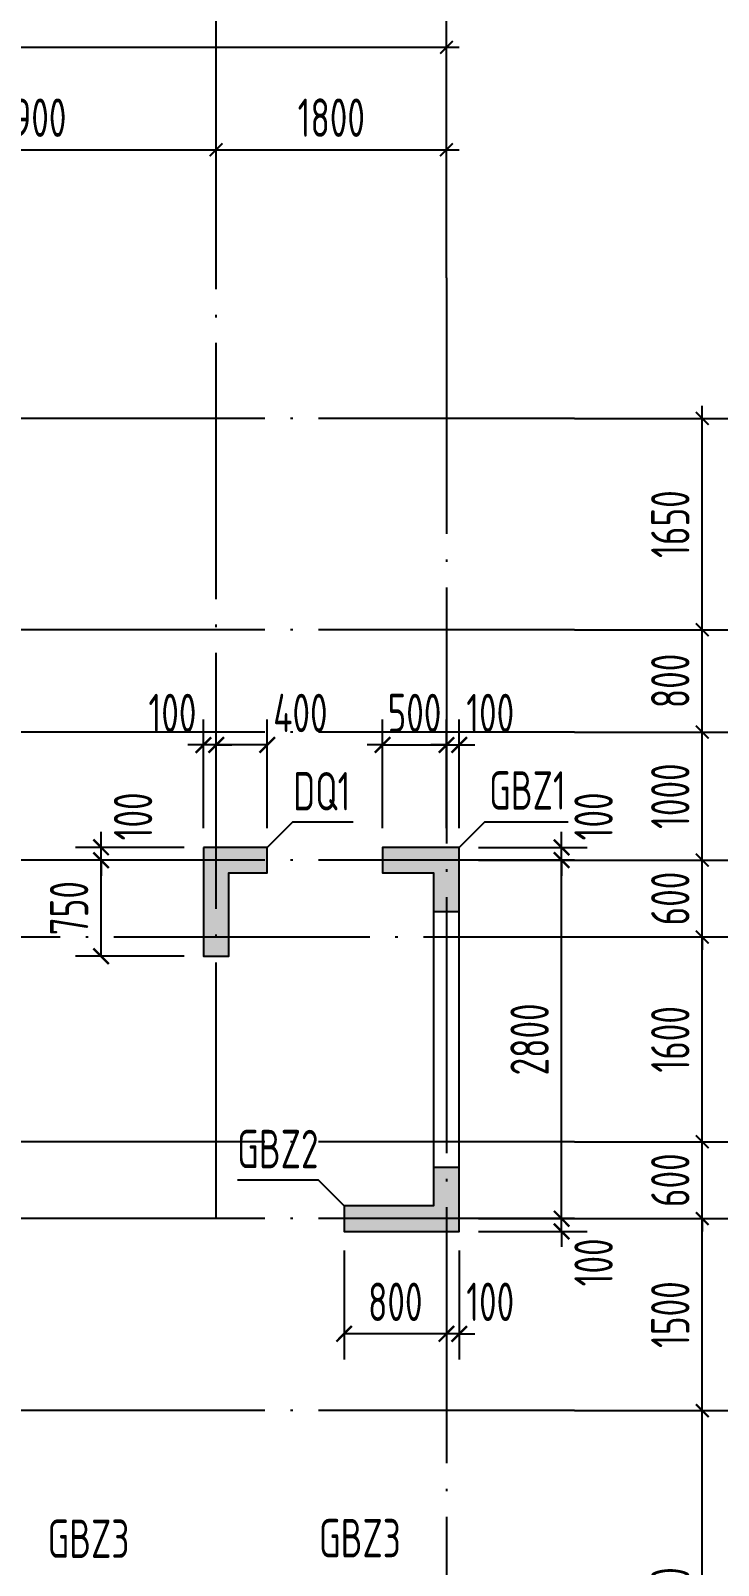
# Model space of a CAD drawing. Extents: x -668857 to 154266, y -275694 to 291306.
# Drawn here: x -291961 to -286586, y -3283 to 8705 of the extents above; entities that cross this region are included whole.
import ezdxf
from ezdxf.enums import TextEntityAlignment as Align

# ---------------------------------------------------------------- set-up
doc = ezdxf.new("R2010")
doc.units = 0
doc.header["$LTSCALE"] = 1000
doc.linetypes.add('DOTE', pattern=[2.42, 2, -0.2, 0.02, -0.2])
doc.layers.get('0').update_dxf_attribs({"linetype": 'CONTINUOUS'})
doc.layers.get('DEFPOINTS').update_dxf_attribs({"linetype": 'CONTINUOUS'})
for name, color, linetype in [('A-AXIS', 1, 'CONTINUOUS'), ('A-DOTE', 10, 'DOTE'), ('S-Q墙实线', 6, 'CONTINUOUS'), ('S-Q墙标注', 3, 'CONTINUOUS'), ('S-X详图填充', 252, 'CONTINUOUS'), ('S-X详图实线', 4, 'CONTINUOUS'), ('S-Y一般标注', 3, 'CONTINUOUS'), ('S-Z柱编号', 6, 'CONTINUOUS')]:
    doc.layers.add(name, color=color, linetype=linetype)
doc.styles.add('TSSD_DIMENSION', font='Tssdeng.shx', dxfattribs={"width": 0.7, "bigfont": 'tssdchn.shx'})
doc.styles.add('TSSD_REIN', font='tssdeng.shx', dxfattribs={"width": 0.7, "height": 300, "bigfont": 'tssdchn.shx'})
doc.styles.add('结构文字', font='zstxt.shx', dxfattribs={"width": 0.7, "bigfont": 'zshz.shx'})
doc.dimstyles.new('STRUCK', dxfattribs={"dimtxt": 400, "dimasz": 121, "dimexe": 200, "dimexo": 150, "dimgap": 115, "dimtad": 1, "dimdec": 0, "dimdsep": 46, "dimtxsty": '结构文字', "dimblk": 'ARCHTICK', "dimcen": 400, "dimclrd": 3, "dimclre": 3, "dimclrt": 7, "dimadec": 0, "dimazin": 0, "dimtfac": 1, "dimtdec": 0, "dimtix": 1, "dimtmove": 2, "dimatfit": 3, "dimldrblk": '_DIMX', "dimfxl": 0, "dimtolj": 1, "dimtzin": 0, "dimarcsym": 0})
doc.dimstyles.new('TSSD_100_100', dxfattribs={"dimtxt": 300, "dimasz": 100, "dimexe": 100, "dimexo": 250, "dimgap": 100, "dimtad": 1, "dimdec": 0, "dimzin": 0, "dimdsep": 46, "dimtxsty": 'TSSD_DIMENSION', "dimblk": 'ARCHTICK', "dimcen": 0, "dimdle": 100, "dimclrt": 7, "dimadec": 0, "dimazin": 0, "dimtfac": 1, "dimtdec": 0, "dimtix": 1, "dimtmove": 2, "dimatfit": 3, "dimldrblk": 'ARCHTICK', "dimfxl": 0, "dimtolj": 1, "dimtzin": 0, "dimarcsym": 0})

# ---------------------------------------------------------------- blocks, each defined once
blk = doc.blocks.new('_ArchTick')
at = {"color": 0, "linetype": 'ByBlock', "const_width": 0.15}
blk.add_lwpolyline([(-0.5, -0.5), (0.5, 0.5)], dxfattribs=at)
blk = doc.blocks.new('*D171')
at = {"layer": 'DEFPOINTS', "color": 0}
for p in [(52800, 19250), (49900, 18250), (52800, 18250)]:
    blk.add_point(p, dxfattribs=at)
at = {"layer": 'S-Y一般标注', "color": 0, "lineweight": -2}
for p, q in [((49900, 18500), (49900, 19350)), ((52800, 18500), (52800, 19350)), ((49800, 19250), (52900, 19250))]:
    blk.add_line(p, q, dxfattribs=at)
at = {"layer": 'S-Y一般标注', "color": 0, "lineweight": -2, "xscale": 100, "yscale": 100, "zscale": 100, "rotation": 180}
blk.add_blockref('_ArchTick', (49900, 19250), dxfattribs=at)
at = {"layer": 'S-Y一般标注', "color": 0, "lineweight": -2, "xscale": 100, "yscale": 100, "zscale": 100}
blk.add_blockref('_ArchTick', (52800, 19250), dxfattribs=at)
at = {"layer": 'S-Y一般标注', "color": 7, "insert": (51350, 19500), "char_height": 300, "attachment_point": 5, "style": 'TSSD_DIMENSION'}
blk.add_mtext('\\A1;2900', dxfattribs=at)
blk = doc.blocks.new('*D172')
at = {"layer": 'DEFPOINTS', "color": 0}
for p in [(54600, 19250), (52800, 18250), (54600, 18250)]:
    blk.add_point(p, dxfattribs=at)
at = {"layer": 'S-Y一般标注', "color": 0, "lineweight": -2}
for p, q in [((52800, 18500), (52800, 19350)), ((54600, 18500), (54600, 19350)), ((52700, 19250), (54700, 19250))]:
    blk.add_line(p, q, dxfattribs=at)
at = {"layer": 'S-Y一般标注', "color": 0, "lineweight": -2, "xscale": 100, "yscale": 100, "zscale": 100, "rotation": 180}
blk.add_blockref('_ArchTick', (52800, 19250), dxfattribs=at)
at = {"layer": 'S-Y一般标注', "color": 0, "lineweight": -2, "xscale": 100, "yscale": 100, "zscale": 100}
blk.add_blockref('_ArchTick', (54600, 19250), dxfattribs=at)
at = {"layer": 'S-Y一般标注', "color": 7, "insert": (53700, 19500), "char_height": 300, "attachment_point": 5, "style": 'TSSD_DIMENSION'}
blk.add_mtext('\\A1;1800', dxfattribs=at)
blk = doc.blocks.new('*D173')
at = {"layer": 'DEFPOINTS', "color": 0}
for p in [(54600, 20050), (4600, 18250), (54600, 18250)]:
    blk.add_point(p, dxfattribs=at)
at = {"layer": 'S-Y一般标注', "color": 0, "lineweight": -2}
for p, q in [((4600, 18500), (4600, 20150)), ((54600, 18500), (54600, 20150)), ((4500, 20050), (54700, 20050))]:
    blk.add_line(p, q, dxfattribs=at)
at = {"layer": 'S-Y一般标注', "color": 0, "lineweight": -2, "xscale": 100, "yscale": 100, "zscale": 100, "rotation": 180}
blk.add_blockref('_ArchTick', (4600, 20050), dxfattribs=at)
at = {"layer": 'S-Y一般标注', "color": 0, "lineweight": -2, "xscale": 100, "yscale": 100, "zscale": 100}
blk.add_blockref('_ArchTick', (54600, 20050), dxfattribs=at)
at = {"layer": 'S-Y一般标注', "color": 7, "insert": (29600, 20300), "char_height": 300, "attachment_point": 5, "style": 'TSSD_DIMENSION'}
blk.add_mtext('\\A1;50000', dxfattribs=at)
blk = doc.blocks.new('*D202')
at = {"layer": 'DEFPOINTS', "color": 0}
for p in [(55600, 10900), (56600, 10900), (55600, 9400)]:
    blk.add_point(p, dxfattribs=at)
at = {"layer": 'S-Y一般标注', "color": 0, "lineweight": -2}
for p, q in [((56600, 9300), (56600, 11000)), ((55850, 10900), (56700, 10900)), ((55850, 9400), (56700, 9400))]:
    blk.add_line(p, q, dxfattribs=at)
at = {"layer": 'S-Y一般标注', "color": 0, "lineweight": -2, "xscale": 100, "yscale": 100, "zscale": 100}
for p, rotation in [((56600, 10900), 90), ((56600, 9400), 270)]:
    blk.add_blockref('_ArchTick', p, dxfattribs=dict(at, rotation=rotation))
at = {"layer": 'S-Y一般标注', "color": 7, "insert": (56350, 10150), "char_height": 300, "attachment_point": 5, "rotation": 90, "style": 'TSSD_DIMENSION'}
blk.add_mtext('\\A1;1500', dxfattribs=at)
blk = doc.blocks.new('*D203')
at = {"layer": 'DEFPOINTS', "color": 0}
for p in [(55600, 11500), (56600, 11500), (55600, 10900)]:
    blk.add_point(p, dxfattribs=at)
at = {"layer": 'S-Y一般标注', "color": 0, "lineweight": -2}
for p, q in [((56600, 11500), (56600, 11600)), ((55850, 11500), (56700, 11500)), ((56600, 10900), (56600, 11500)), ((55850, 10900), (56700, 10900)), ((56600, 10900), (56600, 10800))]:
    blk.add_line(p, q, dxfattribs=at)
at = {"layer": 'S-Y一般标注', "color": 0, "lineweight": -2, "xscale": 100, "yscale": 100, "zscale": 100}
for p, rotation in [((56600, 11500), 270), ((56600, 10900), 90)]:
    blk.add_blockref('_ArchTick', p, dxfattribs=dict(at, rotation=rotation))
at = {"layer": 'S-Y一般标注', "color": 7, "insert": (56350, 11200), "char_height": 300, "attachment_point": 5, "rotation": 90, "style": 'TSSD_DIMENSION'}
blk.add_mtext('\\A1;600', dxfattribs=at)
blk = doc.blocks.new('*D204')
at = {"layer": 'DEFPOINTS', "color": 0}
for p in [(55600, 13100), (56600, 13100), (55600, 11500)]:
    blk.add_point(p, dxfattribs=at)
at = {"layer": 'S-Y一般标注', "color": 0, "lineweight": -2}
for p, q in [((56600, 11400), (56600, 13200)), ((55850, 13100), (56700, 13100)), ((55850, 11500), (56700, 11500))]:
    blk.add_line(p, q, dxfattribs=at)
at = {"layer": 'S-Y一般标注', "color": 0, "lineweight": -2, "xscale": 100, "yscale": 100, "zscale": 100}
for p, rotation in [((56600, 13100), 90), ((56600, 11500), 270)]:
    blk.add_blockref('_ArchTick', p, dxfattribs=dict(at, rotation=rotation))
at = {"layer": 'S-Y一般标注', "color": 7, "insert": (56350, 12300), "char_height": 300, "attachment_point": 5, "rotation": 90, "style": 'TSSD_DIMENSION'}
blk.add_mtext('\\A1;1600', dxfattribs=at)
blk = doc.blocks.new('*D205')
at = {"layer": 'DEFPOINTS', "color": 0}
for p in [(55600, 13700), (56600, 13700), (55600, 13100)]:
    blk.add_point(p, dxfattribs=at)
at = {"layer": 'S-Y一般标注', "color": 0, "lineweight": -2}
for p, q in [((56600, 13700), (56600, 13800)), ((55850, 13700), (56700, 13700)), ((56600, 13100), (56600, 13700)), ((55850, 13100), (56700, 13100)), ((56600, 13100), (56600, 13000))]:
    blk.add_line(p, q, dxfattribs=at)
at = {"layer": 'S-Y一般标注', "color": 0, "lineweight": -2, "xscale": 100, "yscale": 100, "zscale": 100}
for p, rotation in [((56600, 13700), 270), ((56600, 13100), 90)]:
    blk.add_blockref('_ArchTick', p, dxfattribs=dict(at, rotation=rotation))
at = {"layer": 'S-Y一般标注', "color": 7, "insert": (56350, 13400), "char_height": 300, "attachment_point": 5, "rotation": 90, "style": 'TSSD_DIMENSION'}
blk.add_mtext('\\A1;600', dxfattribs=at)
blk = doc.blocks.new('*D206')
at = {"layer": 'DEFPOINTS', "color": 0}
for p in [(55600, 14700), (56600, 14700), (55600, 13700)]:
    blk.add_point(p, dxfattribs=at)
at = {"layer": 'S-Y一般标注', "color": 0, "lineweight": -2}
for p, q in [((56600, 13600), (56600, 14800)), ((55850, 14700), (56700, 14700)), ((55850, 13700), (56700, 13700))]:
    blk.add_line(p, q, dxfattribs=at)
at = {"layer": 'S-Y一般标注', "color": 0, "lineweight": -2, "xscale": 100, "yscale": 100, "zscale": 100}
for p, rotation in [((56600, 14700), 90), ((56600, 13700), 270)]:
    blk.add_blockref('_ArchTick', p, dxfattribs=dict(at, rotation=rotation))
at = {"layer": 'S-Y一般标注', "color": 7, "insert": (56350, 14200), "char_height": 300, "attachment_point": 5, "rotation": 90, "style": 'TSSD_DIMENSION'}
blk.add_mtext('\\A1;1000', dxfattribs=at)
blk = doc.blocks.new('*D207')
at = {"layer": 'DEFPOINTS', "color": 0}
for p in [(55600, 17150), (57400, 17150), (55600, 4600)]:
    blk.add_point(p, dxfattribs=at)
at = {"layer": 'S-Y一般标注', "color": 0, "lineweight": -2}
for p, q in [((55850, 17150), (57500, 17150)), ((57400, 4500), (57400, 17250)), ((55850, 4600), (57500, 4600))]:
    blk.add_line(p, q, dxfattribs=at)
at = {"layer": 'S-Y一般标注', "color": 0, "lineweight": -2, "xscale": 100, "yscale": 100, "zscale": 100}
for p, rotation in [((57400, 17150), 90), ((57400, 4600), 270)]:
    blk.add_blockref('_ArchTick', p, dxfattribs=dict(at, rotation=rotation))
at = {"layer": 'S-Y一般标注', "color": 7, "insert": (57150, 10875), "char_height": 300, "attachment_point": 5, "rotation": 90, "style": 'TSSD_DIMENSION'}
blk.add_mtext('\\A1;12550', dxfattribs=at)
blk = doc.blocks.new('*D208')
at = {"layer": 'DEFPOINTS', "color": 0}
for p in [(55600, 15500), (56600, 15500), (55600, 14700)]:
    blk.add_point(p, dxfattribs=at)
at = {"layer": 'S-Y一般标注', "color": 0, "lineweight": -2}
for p, q in [((56600, 14600), (56600, 15600)), ((55850, 15500), (56700, 15500)), ((55850, 14700), (56700, 14700))]:
    blk.add_line(p, q, dxfattribs=at)
at = {"layer": 'S-Y一般标注', "color": 0, "lineweight": -2, "xscale": 100, "yscale": 100, "zscale": 100}
for p, rotation in [((56600, 15500), 90), ((56600, 14700), 270)]:
    blk.add_blockref('_ArchTick', p, dxfattribs=dict(at, rotation=rotation))
at = {"layer": 'S-Y一般标注', "color": 7, "insert": (56350, 15100), "char_height": 300, "attachment_point": 5, "rotation": 90, "style": 'TSSD_DIMENSION'}
blk.add_mtext('\\A1;800', dxfattribs=at)
blk = doc.blocks.new('*D210')
at = {"layer": 'DEFPOINTS', "color": 0}
for p in [(55600, 9400), (56600, 9400), (55600, 6400)]:
    blk.add_point(p, dxfattribs=at)
at = {"layer": 'S-Y一般标注', "color": 0, "lineweight": -2}
for p, q in [((56600, 6300), (56600, 9500)), ((55850, 9400), (56700, 9400)), ((55850, 6400), (56700, 6400))]:
    blk.add_line(p, q, dxfattribs=at)
at = {"layer": 'S-Y一般标注', "color": 0, "lineweight": -2, "xscale": 100, "yscale": 100, "zscale": 100}
for p, rotation in [((56600, 9400), 90), ((56600, 6400), 270)]:
    blk.add_blockref('_ArchTick', p, dxfattribs=dict(at, rotation=rotation))
at = {"layer": 'S-Y一般标注', "color": 7, "insert": (56350, 7900), "char_height": 300, "attachment_point": 5, "rotation": 90, "style": 'TSSD_DIMENSION'}
blk.add_mtext('\\A1;3000', dxfattribs=at)
blk = doc.blocks.new('*D211')
at = {"layer": 'DEFPOINTS', "color": 0}
for p in [(55600, 17150), (56600, 17150), (55600, 15500)]:
    blk.add_point(p, dxfattribs=at)
at = {"layer": 'S-Y一般标注', "color": 0, "lineweight": -2}
for p, q in [((55850, 17150), (56700, 17150)), ((56600, 15400), (56600, 17250)), ((55850, 15500), (56700, 15500))]:
    blk.add_line(p, q, dxfattribs=at)
at = {"layer": 'S-Y一般标注', "color": 0, "lineweight": -2, "xscale": 100, "yscale": 100, "zscale": 100}
for p, rotation in [((56600, 17150), 90), ((56600, 15500), 270)]:
    blk.add_blockref('_ArchTick', p, dxfattribs=dict(at, rotation=rotation))
at = {"layer": 'S-Y一般标注', "color": 7, "insert": (56350, 16325), "char_height": 300, "attachment_point": 5, "rotation": 90, "style": 'TSSD_DIMENSION'}
blk.add_mtext('\\A1;1650', dxfattribs=at)
blk = doc.blocks.new('*D1742')
at = {"layer": 'DEFPOINTS', "color": 0}
for p in [(-288611, -575), (-287811, -575), (-288611, -675)]:
    blk.add_point(p, dxfattribs=at)
at = {"layer": 'S-Q墙标注', "color": 3, "lineweight": -2}
for p, q in [((-287811, -575), (-287811, -454)), ((-288461, -575), (-287611, -575)), ((-287811, -675), (-287811, -575)), ((-288461, -675), (-287611, -675)), ((-287811, -675), (-287811, -796))]:
    blk.add_line(p, q, dxfattribs=at)
at = {"layer": 'S-Q墙标注', "color": 3, "lineweight": -2, "xscale": 121, "yscale": 121, "zscale": 121}
for p, rotation in [((-287811, -575), 270), ((-287811, -675), 90)]:
    blk.add_blockref('_ArchTick', p, dxfattribs=dict(at, rotation=rotation))
at = {"layer": 'S-Q墙标注', "color": 7, "insert": (-287561, -917), "char_height": 300, "attachment_point": 5, "rotation": 90, "style": 'TSSD_REIN'}
blk.add_mtext('\\A1;100', dxfattribs=at)
blk = doc.blocks.new('_DIMX')
blk.add_line((-150, 0), (150, 0))
at = {"const_width": 50}
blk.add_lwpolyline([(-70, -70), (70, 70)], dxfattribs=at)
blk = doc.blocks.new('*D1743')
at = {"layer": 'DEFPOINTS', "color": 0}
for p in [(-288611, 2225), (-287811, 2225), (-288611, -575)]:
    blk.add_point(p, dxfattribs=at)
at = {"layer": 'S-Q墙标注', "color": 3, "lineweight": -2}
for p, q in [((-288461, 2225), (-287611, 2225)), ((-287811, -575), (-287811, 2225)), ((-288461, -575), (-287611, -575))]:
    blk.add_line(p, q, dxfattribs=at)
at = {"layer": 'S-Q墙标注', "color": 3, "lineweight": -2, "xscale": 121, "yscale": 121, "zscale": 121}
for p, rotation in [((-287811, 2225), 90), ((-287811, -575), 270)]:
    blk.add_blockref('_ArchTick', p, dxfattribs=dict(at, rotation=rotation))
at = {"layer": 'S-Q墙标注', "color": 7, "insert": (-288061, 825), "char_height": 300, "attachment_point": 5, "rotation": 90, "style": 'TSSD_REIN'}
blk.add_mtext('\\A1;2800', dxfattribs=at)
blk = doc.blocks.new('*D1744')
at = {"layer": 'DEFPOINTS', "color": 0}
for p in [(-288611, 2325), (-287811, 2325), (-288611, 2225)]:
    blk.add_point(p, dxfattribs=at)
at = {"layer": 'S-Q墙标注', "color": 3, "lineweight": -2}
for p, q in [((-287811, 2325), (-287811, 2446)), ((-288461, 2325), (-287611, 2325)), ((-287811, 2225), (-287811, 2325)), ((-288461, 2225), (-287611, 2225)), ((-287811, 2225), (-287811, 2104))]:
    blk.add_line(p, q, dxfattribs=at)
at = {"layer": 'S-Q墙标注', "color": 3, "lineweight": -2, "xscale": 121, "yscale": 121, "zscale": 121}
for p, rotation in [((-287811, 2325), 270), ((-287811, 2225), 90)]:
    blk.add_blockref('_ArchTick', p, dxfattribs=dict(at, rotation=rotation))
at = {"layer": 'S-Q墙标注', "color": 7, "insert": (-287561, 2567), "char_height": 300, "attachment_point": 5, "rotation": 90, "style": 'TSSD_REIN'}
blk.add_mtext('\\A1;100', dxfattribs=at)
blk = doc.blocks.new('*D1745')
at = {"layer": 'DEFPOINTS', "color": 0}
for p in [(-288711, -675), (-288611, -675), (-288711, -1475)]:
    blk.add_point(p, dxfattribs=at)
at = {"layer": 'S-Q墙标注', "color": 3, "lineweight": -2}
for p, q in [((-288711, -825), (-288711, -1675)), ((-288611, -825), (-288611, -1675)), ((-288711, -1475), (-288832, -1475)), ((-288611, -1475), (-288711, -1475)), ((-288611, -1475), (-288490, -1475))]:
    blk.add_line(p, q, dxfattribs=at)
at = {"layer": 'S-Q墙标注', "color": 3, "lineweight": -2, "xscale": 121, "yscale": 121, "zscale": 121}
blk.add_blockref('_ArchTick', (-288711, -1475), dxfattribs=at)
at = {"layer": 'S-Q墙标注', "color": 3, "lineweight": -2, "xscale": 121, "yscale": 121, "zscale": 121, "rotation": 180}
blk.add_blockref('_ArchTick', (-288611, -1475), dxfattribs=at)
at = {"layer": 'S-Q墙标注', "color": 7, "insert": (-288369, -1225), "char_height": 300, "attachment_point": 5, "style": 'TSSD_REIN'}
blk.add_mtext('\\A1;100', dxfattribs=at)
blk = doc.blocks.new('*D1746')
at = {"layer": 'DEFPOINTS', "color": 0}
for p in [(-289511, -675), (-288711, -675), (-289511, -1475)]:
    blk.add_point(p, dxfattribs=at)
at = {"layer": 'S-Q墙标注', "color": 3, "lineweight": -2}
for p, q in [((-289511, -825), (-289511, -1675)), ((-288711, -825), (-288711, -1675)), ((-288711, -1475), (-289511, -1475))]:
    blk.add_line(p, q, dxfattribs=at)
at = {"layer": 'S-Q墙标注', "color": 3, "lineweight": -2, "xscale": 121, "yscale": 121, "zscale": 121, "rotation": 180}
blk.add_blockref('_ArchTick', (-289511, -1475), dxfattribs=at)
at = {"layer": 'S-Q墙标注', "color": 3, "lineweight": -2, "xscale": 121, "yscale": 121, "zscale": 121}
blk.add_blockref('_ArchTick', (-288711, -1475), dxfattribs=at)
at = {"layer": 'S-Q墙标注', "color": 7, "insert": (-289111, -1225), "char_height": 300, "attachment_point": 5, "style": 'TSSD_REIN'}
blk.add_mtext('\\A1;800', dxfattribs=at)
blk = doc.blocks.new('*D1749')
at = {"layer": 'DEFPOINTS', "color": 0}
for p in [(-288711, 3125), (-289211, 2325), (-288711, 2325)]:
    blk.add_point(p, dxfattribs=at)
at = {"layer": 'S-Q墙标注', "color": 3, "lineweight": -2}
for p, q in [((-289211, 2475), (-289211, 3325)), ((-288711, 2475), (-288711, 3325)), ((-289211, 3125), (-289332, 3125)), ((-289211, 3125), (-288711, 3125)), ((-288711, 3125), (-288590, 3125))]:
    blk.add_line(p, q, dxfattribs=at)
at = {"layer": 'S-Q墙标注', "color": 3, "lineweight": -2, "xscale": 121, "yscale": 121, "zscale": 121}
blk.add_blockref('_ArchTick', (-289211, 3125), dxfattribs=at)
at = {"layer": 'S-Q墙标注', "color": 3, "lineweight": -2, "xscale": 121, "yscale": 121, "zscale": 121, "rotation": 180}
blk.add_blockref('_ArchTick', (-288711, 3125), dxfattribs=at)
at = {"layer": 'S-Q墙标注', "color": 7, "insert": (-288961, 3375), "char_height": 300, "attachment_point": 5, "style": 'TSSD_REIN'}
blk.add_mtext('\\A1;500', dxfattribs=at)
blk = doc.blocks.new('*D1750')
at = {"layer": 'DEFPOINTS', "color": 0}
for p in [(-288611, 3125), (-288711, 2325), (-288611, 2325)]:
    blk.add_point(p, dxfattribs=at)
at = {"layer": 'S-Q墙标注', "color": 3, "lineweight": -2}
for p, q in [((-288711, 2475), (-288711, 3325)), ((-288611, 2475), (-288611, 3325)), ((-288711, 3125), (-288832, 3125)), ((-288711, 3125), (-288611, 3125)), ((-288611, 3125), (-288490, 3125))]:
    blk.add_line(p, q, dxfattribs=at)
at = {"layer": 'S-Q墙标注', "color": 3, "lineweight": -2, "xscale": 121, "yscale": 121, "zscale": 121}
blk.add_blockref('_ArchTick', (-288711, 3125), dxfattribs=at)
at = {"layer": 'S-Q墙标注', "color": 3, "lineweight": -2, "xscale": 121, "yscale": 121, "zscale": 121, "rotation": 180}
blk.add_blockref('_ArchTick', (-288611, 3125), dxfattribs=at)
at = {"layer": 'S-Q墙标注', "color": 7, "insert": (-288369, 3375), "char_height": 300, "attachment_point": 5, "style": 'TSSD_REIN'}
blk.add_mtext('\\A1;100', dxfattribs=at)
blk = doc.blocks.new('*D1759')
at = {"layer": 'DEFPOINTS', "color": 0}
for p in [(-291411, 2225), (-290611, 2225), (-290611, 1475)]:
    blk.add_point(p, dxfattribs=at)
at = {"layer": 'S-Q墙标注', "color": 3, "lineweight": -2}
for p, q in [((-290761, 2225), (-291611, 2225)), ((-291411, 1475), (-291411, 2225)), ((-290761, 1475), (-291611, 1475))]:
    blk.add_line(p, q, dxfattribs=at)
at = {"layer": 'S-Q墙标注', "color": 3, "lineweight": -2, "xscale": 121, "yscale": 121, "zscale": 121}
for p, rotation in [((-291411, 2225), 90), ((-291411, 1475), 270)]:
    blk.add_blockref('_ArchTick', p, dxfattribs=dict(at, rotation=rotation))
at = {"layer": 'S-Q墙标注', "color": 7, "insert": (-291661, 1850), "char_height": 300, "attachment_point": 5, "rotation": 90, "style": 'TSSD_REIN'}
blk.add_mtext('\\A1;750', dxfattribs=at)
blk = doc.blocks.new('*D1760')
at = {"layer": 'DEFPOINTS', "color": 0}
for p in [(-291411, 2325), (-290611, 2325), (-290611, 2225)]:
    blk.add_point(p, dxfattribs=at)
at = {"layer": 'S-Q墙标注', "color": 3, "lineweight": -2}
for p, q in [((-291411, 2325), (-291411, 2446)), ((-290761, 2325), (-291611, 2325)), ((-291411, 2225), (-291411, 2325)), ((-290761, 2225), (-291611, 2225)), ((-291411, 2225), (-291411, 2104))]:
    blk.add_line(p, q, dxfattribs=at)
at = {"layer": 'S-Q墙标注', "color": 3, "lineweight": -2, "xscale": 121, "yscale": 121, "zscale": 121}
for p, rotation in [((-291411, 2325), 270), ((-291411, 2225), 90)]:
    blk.add_blockref('_ArchTick', p, dxfattribs=dict(at, rotation=rotation))
at = {"layer": 'S-Q墙标注', "color": 7, "insert": (-291161, 2567), "char_height": 300, "attachment_point": 5, "rotation": 90, "style": 'TSSD_REIN'}
blk.add_mtext('\\A1;100', dxfattribs=at)
blk = doc.blocks.new('*D1761')
at = {"layer": 'DEFPOINTS', "color": 0}
for p in [(-290511, 3125), (-290511, 2325), (-290112, 2325)]:
    blk.add_point(p, dxfattribs=at)
at = {"layer": 'S-Q墙标注', "color": 3, "lineweight": -2}
for p, q in [((-290511, 2475), (-290511, 3325)), ((-290112, 2475), (-290112, 3325)), ((-290112, 3125), (-290511, 3125))]:
    blk.add_line(p, q, dxfattribs=at)
at = {"layer": 'S-Q墙标注', "color": 3, "lineweight": -2, "xscale": 121, "yscale": 121, "zscale": 121, "rotation": 180}
blk.add_blockref('_ArchTick', (-290511, 3125), dxfattribs=at)
at = {"layer": 'S-Q墙标注', "color": 3, "lineweight": -2, "xscale": 121, "yscale": 121, "zscale": 121}
blk.add_blockref('_ArchTick', (-290112, 3125), dxfattribs=at)
at = {"layer": 'S-Q墙标注', "color": 7, "insert": (-289853, 3375), "char_height": 300, "attachment_point": 5, "style": 'TSSD_REIN'}
blk.add_mtext('\\A1;400', dxfattribs=at)
blk = doc.blocks.new('*D1762')
at = {"layer": 'DEFPOINTS', "color": 0}
for p in [(-290611, 3125), (-290611, 2325), (-290511, 2325)]:
    blk.add_point(p, dxfattribs=at)
at = {"layer": 'S-Q墙标注', "color": 3, "lineweight": -2}
for p, q in [((-290611, 2475), (-290611, 3325)), ((-290511, 2475), (-290511, 3325)), ((-290611, 3125), (-290732, 3125)), ((-290511, 3125), (-290611, 3125)), ((-290511, 3125), (-290390, 3125))]:
    blk.add_line(p, q, dxfattribs=at)
at = {"layer": 'S-Q墙标注', "color": 3, "lineweight": -2, "xscale": 121, "yscale": 121, "zscale": 121}
blk.add_blockref('_ArchTick', (-290611, 3125), dxfattribs=at)
at = {"layer": 'S-Q墙标注', "color": 3, "lineweight": -2, "xscale": 121, "yscale": 121, "zscale": 121, "rotation": 180}
blk.add_blockref('_ArchTick', (-290511, 3125), dxfattribs=at)
at = {"layer": 'S-Q墙标注', "color": 7, "insert": (-290853, 3375), "char_height": 300, "attachment_point": 5, "style": 'TSSD_REIN'}
blk.add_mtext('\\A1;100', dxfattribs=at)
blk = doc.blocks.new('20210726.16395156')
at = {"layer": 'A-AXIS'}
for p, q in [((52800, 18249.9), (52800, 21049.9)), ((54600, 18249.9), (54600, 21049.9)), ((55600, 17150), (58400, 17150)), ((55600, 15500), (58400, 15500)), ((55600, 14700), (58400, 14700)), ((55600, 13700), (58400, 13700)), ((55600, 13100.3), (58400, 13100.3)), ((55600, 11500), (58400, 11500)), ((55600, 10900), (58400, 10900)), ((55600, 9400), (58400, 9400))]:
    blk.add_line(p, q, dxfattribs=at)
at = {"layer": 'A-DOTE'}
for p, q in [((52800, 10900), (52800, 18249.9)), ((54600, 18249.9), (54600, 3600)), ((55600, 17150), (3600, 17150)), ((55600, 15500), (3600, 15500)), ((55600, 14700), (3600, 14700)), ((55600, 13700), (3600, 13700)), ((3600, 13100.3), (55600, 13100.3)), ((55600, 11500), (3600, 11500)), ((55600, 10900), (3600, 10900)), ((55600, 9400), (3600, 9400))]:
    blk.add_line(p, q, dxfattribs=at)
at = {"layer": 'S-Y一般标注'}
for base, p1, p2, picture, middle in [((54600, 20049.9), (4600, 18249.9), (54600, 18249.9), '*D173', (29600, 20299.9)), ((52800, 19249.9), (49900, 18249.9), (52800, 18249.9), '*D171', (51350, 19499.9)), ((54600, 19249.9), (52800, 18249.9), (54600, 18249.9), '*D172', (53700, 19499.9))]:
    dim = blk.add_linear_dim(base=base, p1=p1, p2=p2, dimstyle='TSSD_100_100', dxfattribs=at)
    dim.commit()
    dim.dimension.update_dxf_attribs({"geometry": picture, "text_midpoint": middle})
for base, p1, p2, picture, middle in [((57400, 17150), (55600, 4600), (55600, 17150), '*D207', (57150, 10875)), ((56600, 17150), (55600, 15500), (55600, 17150), '*D211', (56350, 16325)), ((56600, 15500), (55600, 14700), (55600, 15500), '*D208', (56350, 15100)), ((56600, 14700), (55600, 13700), (55600, 14700), '*D206', (56350, 14200)), ((56600, 13700), (55600, 13100.3), (55600, 13700), '*D205', (56350, 13400.2)), ((56600, 13100.3), (55600, 11500), (55600, 13100.3), '*D204', (56350, 12300.2)), ((56600, 11500), (55600, 10900), (55600, 11500), '*D203', (56350, 11200)), ((56600, 10900), (55600, 9400), (55600, 10900), '*D202', (56350, 10150)), ((56600, 9400), (55600, 6400), (55600, 9400), '*D210', (56350, 7900))]:
    dim = blk.add_linear_dim(base=base, p1=p1, p2=p2, angle=90, dimstyle='TSSD_100_100', dxfattribs=at)
    dim.commit()
    dim.dimension.update_dxf_attribs({"geometry": picture, "text_midpoint": middle})

msp = doc.modelspace()

# ---------------------------------------------------------------- hatches: boundary and pattern name
at = {"layer": 'S-X详图填充'}
h = msp.add_hatch(color=256, dxfattribs=at)
h.dxf.hatch_style = 1
h.paths.add_polyline_path([(-290611.42, 2325.26), (-290611.42, 1475.28), (-290411.42, 1475.28), (-290411.42, 2125.26), (-290111.51, 2125.26), (-290111.51, 2325.26)])
h = msp.add_hatch(color=256, dxfattribs=at)
h.dxf.hatch_style = 1
h.paths.add_polyline_path([(-288811.41, 1825.26), (-288611.41, 1825.26), (-288611.41, 2325.26), (-289211.41, 2325.26), (-289211.41, 2125.26), (-288811.41, 2125.26)])
h = msp.add_hatch(color=256, dxfattribs=at)
h.dxf.hatch_style = 1
h.paths.add_polyline_path([(-288611.41, -174.74), (-288811.41, -174.74), (-288811.41, -474.74), (-289511.42, -474.74), (-289511.42, -674.74), (-288611.41, -674.74)])

# ---------------------------------------------------------------- linework, layer by layer
at = {"layer": 'S-Q墙实线'}
for points in [[(-290611.42, 2325.26), (-290611.42, 1475.28), (-290411.42, 1475.28), (-290411.42, 2125.26), (-290111.51, 2125.26), (-290111.51, 2325.26)], [(-288811.41, -474.74), (-289511.42, -474.74), (-289511.42, -674.74), (-288611.41, -674.74), (-288611.41, 2325.26), (-289211.41, 2325.26), (-289211.41, 2125.26), (-288811.41, 2125.26)]]:
    msp.add_lwpolyline(points, close=True, dxfattribs=at)
at = {"layer": 'S-X详图实线'}
for points in [[(-290611.42, 2325.26), (-290611.42, 1475.28), (-290411.42, 1475.28), (-290411.42, 2125.26), (-290111.51, 2125.26), (-290111.51, 2325.26), (-290611.42, 2325.26)], [(-288811.41, 1825.26), (-288611.41, 1825.26), (-288611.41, 2325.26), (-289211.41, 2325.26), (-289211.41, 2125.26), (-288811.41, 2125.26), (-288811.41, 1825.26)], [(-288611.41, -174.74), (-288811.41, -174.74), (-288811.41, -474.74), (-289511.42, -474.74), (-289511.42, -674.74), (-288611.41, -674.74), (-288611.41, -174.74)]]:
    msp.add_lwpolyline(points, close=True, dxfattribs=at)
at = {"layer": 'S-Z柱编号', "color": 7}
for points in [[(-290111.51, 2325.26), (-289911.51, 2525.26), (-289439.64, 2525.26)], [(-288611.41, 2325.26), (-288411.41, 2525.26), (-287759.83, 2525.26)], [(-289511.41, -474.74), (-289711.41, -274.74), (-290344.49, -274.74)]]:
    msp.add_lwpolyline(points, dxfattribs=at)

# ---------------------------------------------------------------- block references
at = {"layer": 'A-DOTE'}
msp.add_blockref('20210726.16395156', (-343311.41, -11474.79), dxfattribs=at)

# ---------------------------------------------------------------- texts
at = {"layer": 'S-Z柱编号', "color": 7, "style": 'TSSD_REIN', "width": 0.7}
for s, p in [('DQ1', (-289909.64, 2523.54)), ('GBZ1', (-288377.77, 2529.74)), ('GBZ2', (-290347.54, -271.24)), ('GBZ3', (-291829.79, -3315.46)), ('GBZ3', (-289708.11, -3311.04))]:
    msp.add_text(s, height=300, dxfattribs=at).set_placement(p, align=Align.BOTTOM_LEFT)

# ---------------------------------------------------------------- dimensions: what is measured, and where the dimension line sits
at = {"layer": 'S-Q墙标注'}
for base, p1, p2, angle, picture, middle in [((-290611.42, 3125.26), (-290511.41, 2325.26), (-290611.42, 2325.26), 180, '*D1762', (-290853.35, 3375.26)), ((-290511.41, 3125.26), (-290111.51, 2325.26), (-290511.41, 2325.26), 180, '*D1761', (-289853.43, 3375.26)), ((-291411.42, 2325.26), (-290611.42, 2225.26), (-290611.42, 2325.26), 90, '*D1760', (-291161.42, 2567.18)), ((-287811.41, 2325.26), (-288611.41, 2225.26), (-288611.41, 2325.26), 90, '*D1744', (-287561.41, 2567.18)), ((-287811.41, -574.74), (-288611.41, -674.74), (-288611.41, -574.74), 90, '*D1742', (-287561.41, -916.66)), ((-288711.41, -1474.74), (-288611.41, -674.74), (-288711.41, -674.74), 180, '*D1745', (-288369.49, -1224.74))]:
    dim = msp.add_linear_dim(base=base, p1=p1, p2=p2, angle=angle, dimstyle='STRUCK', override={"dimtxt": 300, "dimgap": 100, "dimtxsty": 'TSSD_REIN'}, dxfattribs=at)
    dim.commit()
    dim.dimension.update_dxf_attribs({"geometry": picture, "text_midpoint": middle, "dimtype": 160})
dim = msp.add_linear_dim(base=(-288711.41, 3125.26), p1=(-289211.41, 2325.26), p2=(-288711.41, 2325.26), dimstyle='STRUCK', override={"dimtxt": 300, "dimgap": 100, "dimtxsty": 'TSSD_REIN'}, dxfattribs=at)
dim.commit()
dim.dimension.update_dxf_attribs({"geometry": '*D1749', "text_midpoint": (-288961.41, 3375.26)})
dim = msp.add_linear_dim(base=(-288611.4, 3125.26), p1=(-288711.41, 2325.26), p2=(-288611.4, 2325.26), dimstyle='STRUCK', override={"dimtxt": 300, "dimgap": 100, "dimtxsty": 'TSSD_REIN'}, dxfattribs=at)
dim.commit()
dim.dimension.update_dxf_attribs({"geometry": '*D1750', "text_midpoint": (-288369.48, 3375.26), "dimtype": 160})
for base, p1, p2, angle, picture, middle in [((-291411.42, 2225.26), (-290611.42, 1475.28), (-290611.42, 2225.26), 90, '*D1759', (-291661.42, 1850.27)), ((-287811.41, 2225.26), (-288611.41, -574.74), (-288611.41, 2225.26), 90, '*D1743', (-288061.41, 825.26)), ((-289511.41, -1474.74), (-288711.41, -674.74), (-289511.41, -674.74), 180, '*D1746', (-289111.41, -1224.74))]:
    dim = msp.add_linear_dim(base=base, p1=p1, p2=p2, angle=angle, dimstyle='STRUCK', override={"dimtxt": 300, "dimgap": 100, "dimtxsty": 'TSSD_REIN'}, dxfattribs=at)
    dim.commit()
    dim.dimension.update_dxf_attribs({"geometry": picture, "text_midpoint": middle})

doc.saveas('drawing.dxf')
